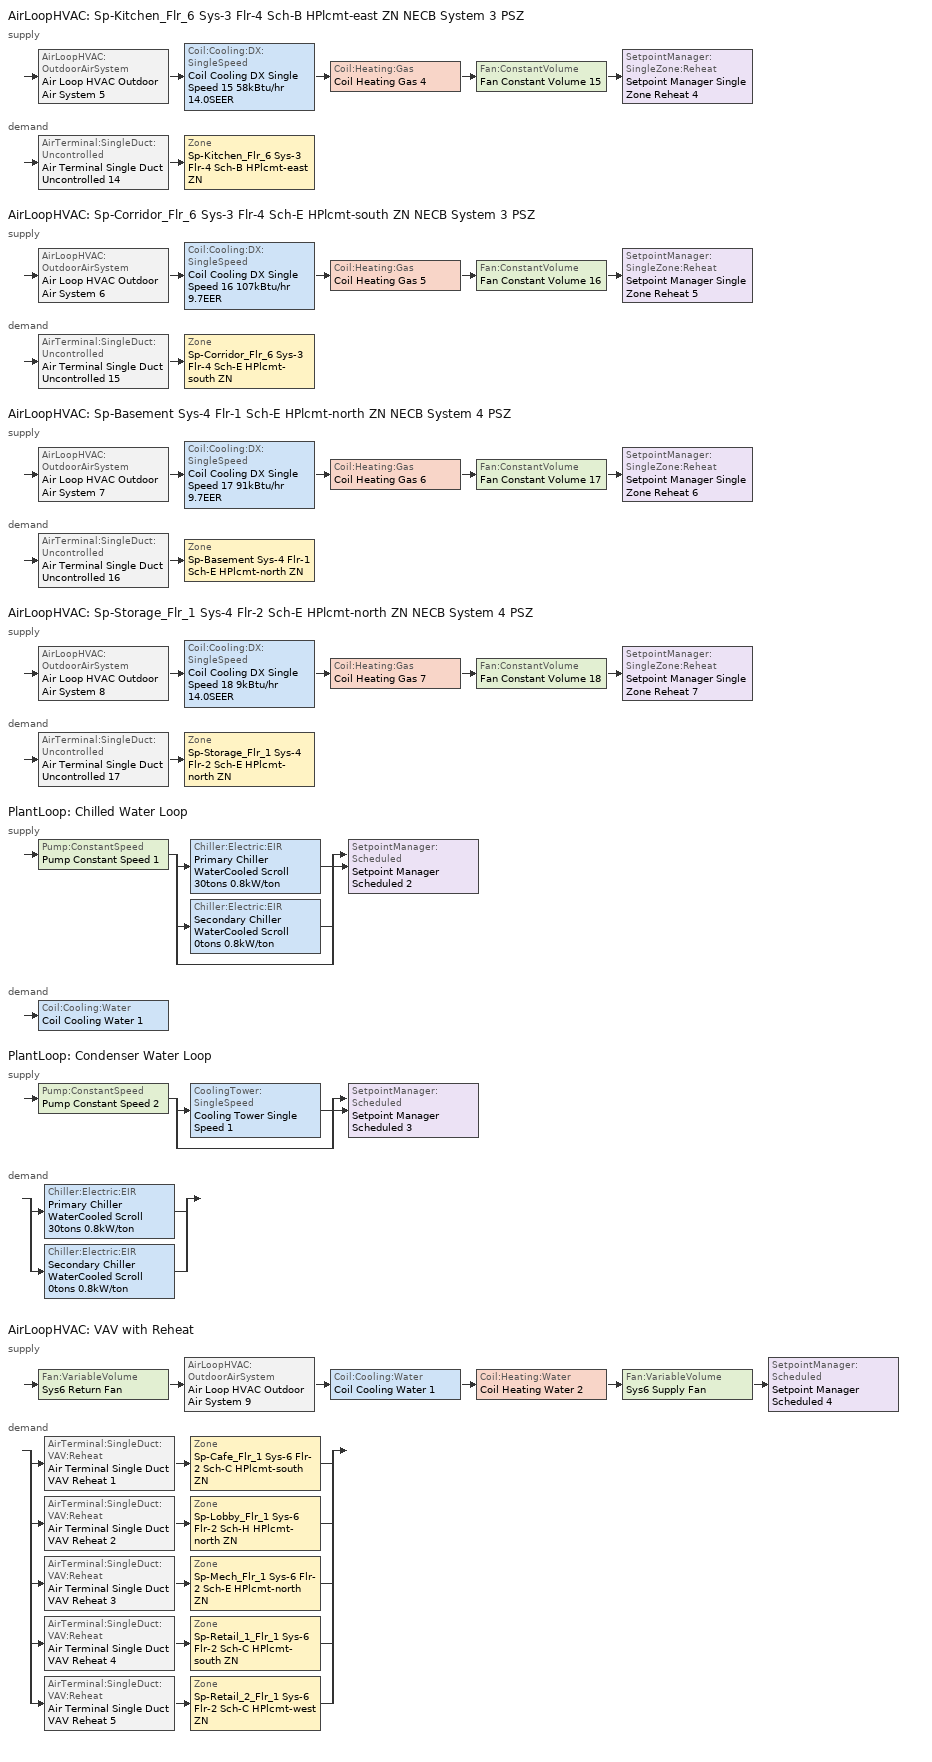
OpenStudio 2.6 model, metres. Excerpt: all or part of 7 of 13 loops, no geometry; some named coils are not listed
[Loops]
AirLoopHVAC 'Sp-Kitchen_Flr_6 Sys-3 Flr-4 Sch-B HPlcmt-east ZN NECB System 3 PSZ'
 supply: AirLoopHVAC:OutdoorAirSystem 'Air Loop HVAC Outdoor Air System 5' > Coil:Cooling:DX:SingleSpeed 'Coil Cooling DX Single Speed 15 58kBtu/hr 14.0SEER' > Coil:Heating:Gas 'Coil Heating Gas 4' > Fan:ConstantVolume 'Fan Constant Volume 15' > SetpointManager:SingleZone:Reheat 'Setpoint Manager Single Zone Reheat 4'
 demand: AirTerminal:SingleDuct:Uncontrolled 'Air Terminal Single Duct Uncontrolled 14' > Zone 'Sp-Kitchen_Flr_6 Sys-3 Flr-4 Sch-B HPlcmt-east ZN'
AirLoopHVAC 'Sp-Corridor_Flr_6 Sys-3 Flr-4 Sch-E HPlcmt-south ZN NECB System 3 PSZ'
 supply: AirLoopHVAC:OutdoorAirSystem 'Air Loop HVAC Outdoor Air System 6' > Coil:Cooling:DX:SingleSpeed 'Coil Cooling DX Single Speed 16 107kBtu/hr 9.7EER' > Coil:Heating:Gas 'Coil Heating Gas 5' > Fan:ConstantVolume 'Fan Constant Volume 16' > SetpointManager:SingleZone:Reheat 'Setpoint Manager Single Zone Reheat 5'
 demand: AirTerminal:SingleDuct:Uncontrolled 'Air Terminal Single Duct Uncontrolled 15' > Zone 'Sp-Corridor_Flr_6 Sys-3 Flr-4 Sch-E HPlcmt-south ZN'
AirLoopHVAC 'Sp-Basement Sys-4 Flr-1 Sch-E HPlcmt-north ZN NECB System 4 PSZ'
 supply: AirLoopHVAC:OutdoorAirSystem 'Air Loop HVAC Outdoor Air System 7' > Coil:Cooling:DX:SingleSpeed 'Coil Cooling DX Single Speed 17 91kBtu/hr 9.7EER' > Coil:Heating:Gas 'Coil Heating Gas 6' > Fan:ConstantVolume 'Fan Constant Volume 17' > SetpointManager:SingleZone:Reheat 'Setpoint Manager Single Zone Reheat 6'
 demand: AirTerminal:SingleDuct:Uncontrolled 'Air Terminal Single Duct Uncontrolled 16' > Zone 'Sp-Basement Sys-4 Flr-1 Sch-E HPlcmt-north ZN'
AirLoopHVAC 'Sp-Storage_Flr_1 Sys-4 Flr-2 Sch-E HPlcmt-north ZN NECB System 4 PSZ'
 supply: AirLoopHVAC:OutdoorAirSystem 'Air Loop HVAC Outdoor Air System 8' > Coil:Cooling:DX:SingleSpeed 'Coil Cooling DX Single Speed 18 9kBtu/hr 14.0SEER' > Coil:Heating:Gas 'Coil Heating Gas 7' > Fan:ConstantVolume 'Fan Constant Volume 18' > SetpointManager:SingleZone:Reheat 'Setpoint Manager Single Zone Reheat 7'
 demand: AirTerminal:SingleDuct:Uncontrolled 'Air Terminal Single Duct Uncontrolled 17' > Zone 'Sp-Storage_Flr_1 Sys-4 Flr-2 Sch-E HPlcmt-north ZN'
PlantLoop 'Chilled Water Loop'
 supply: Pump:ConstantSpeed 'Pump Constant Speed 1' > split
  | Chiller:Electric:EIR 'Primary Chiller WaterCooled Scroll 30tons 0.8kW/ton'
  | Chiller:Electric:EIR 'Secondary Chiller WaterCooled Scroll 0tons 0.8kW/ton'
  | bypass
  join > SetpointManager:Scheduled 'Setpoint Manager Scheduled 2'
 demand: Coil:Cooling:Water 'Coil Cooling Water 1'
PlantLoop 'Condenser Water Loop'
 supply: Pump:ConstantSpeed 'Pump Constant Speed 2' > split
  | CoolingTower:SingleSpeed 'Cooling Tower Single Speed 1'
  | bypass
  join > SetpointManager:Scheduled 'Setpoint Manager Scheduled 3'
 demand: split
  | Chiller:Electric:EIR 'Primary Chiller WaterCooled Scroll 30tons 0.8kW/ton'
  | Chiller:Electric:EIR 'Secondary Chiller WaterCooled Scroll 0tons 0.8kW/ton'
AirLoopHVAC 'VAV with Reheat'
 supply: Fan:VariableVolume 'Sys6 Return Fan' > AirLoopHVAC:OutdoorAirSystem 'Air Loop HVAC Outdoor Air System 9' > Coil:Cooling:Water 'Coil Cooling Water 1' > Coil:Heating:Water 'Coil Heating Water 2' > Fan:VariableVolume 'Sys6 Supply Fan' > SetpointManager:Scheduled 'Setpoint Manager Scheduled 4'
 demand: split
  | AirTerminal:SingleDuct:VAV:Reheat 'Air Terminal Single Duct VAV Reheat 1' > Zone 'Sp-Cafe_Flr_1 Sys-6 Flr-2 Sch-C HPlcmt-south ZN'
  | AirTerminal:SingleDuct:VAV:Reheat 'Air Terminal Single Duct VAV Reheat 2' > Zone 'Sp-Lobby_Flr_1 Sys-6 Flr-2 Sch-H HPlcmt-north ZN'
  | AirTerminal:SingleDuct:VAV:Reheat 'Air Terminal Single Duct VAV Reheat 3' > Zone 'Sp-Mech_Flr_1 Sys-6 Flr-2 Sch-E HPlcmt-north ZN'
  | AirTerminal:SingleDuct:VAV:Reheat 'Air Terminal Single Duct VAV Reheat 4' > Zone 'Sp-Retail_1_Flr_1 Sys-6 Flr-2 Sch-C HPlcmt-south ZN'
  | AirTerminal:SingleDuct:VAV:Reheat 'Air Terminal Single Duct VAV Reheat 5' > Zone 'Sp-Retail_2_Flr_1 Sys-6 Flr-2 Sch-C HPlcmt-west ZN'
[Sizing:Zone] Zone Cooling Design Supply Air Temperature Input Method=SupplyAirTemperature; Zone Cooling Design Supply Air Temperature {C}=13; Zone Cooling Design Supply Air Temperature Difference {deltaC}=11.11; Zone Heating Design Supply Air Temperature Input Method=SupplyAirTemperature; Zone Heating Design Supply Air Temperature {C}=43; Zone Heating Design Supply Air Temperature Difference {deltaC}=11.11; Zone Cooling Design Supply Air Humidity Ratio {kg-H2O/kg-air}=0.0085; Zone Heating Design Supply Air Humidity Ratio {kg-H2O/kg-air}=0.008; Zone Heating Sizing Factor=1.3; Zone Cooling Sizing Factor=1.1; Cooling Design Air Flow Method=DesignDay; Heating Design Air Flow Method=DesignDay; Account for Dedicated Outdoor Air System=No; Dedicated Outdoor Air System Control Strategy=NeutralSupplyAir; Dedicated Outdoor Air Low Setpoint Temperature for Design {C}=autosize; Dedicated Outdoor Air High Setpoint Temperature for Design {C}=autosize
Sp-Kitchen_Flr_6 Sys-3 Flr-4 Sch-B HPlcmt-east ZN; Sp-Corridor_Flr_6 Sys-3 Flr-4 Sch-E HPlcmt-south ZN; Sp-Basement Sys-4 Flr-1 Sch-E HPlcmt-north ZN; Sp-Storage_Flr_1 Sys-4 Flr-2 Sch-E HPlcmt-north ZN; Sp-Mech_Flr_1 Sys-6 Flr-2 Sch-E HPlcmt-north ZN; Sp-Retail_2_Flr_1 Sys-6 Flr-2 Sch-C HPlcmt-west ZN; Sp-Cafe_Flr_1 Sys-6 Flr-2 Sch-C HPlcmt-south ZN; Sp-Retail_1_Flr_1 Sys-6 Flr-2 Sch-C HPlcmt-south ZN; Sp-Lobby_Flr_1 Sys-6 Flr-2 Sch-H HPlcmt-north ZN
[Zone equipment]
Sp-Kitchen_Flr_6 Sys-3 Flr-4 Sch-B HPlcmt-east ZN: Air Terminal Single Duct Uncontrolled 14, Zone HVAC Baseboard Convective Water 14
Sp-Corridor_Flr_6 Sys-3 Flr-4 Sch-E HPlcmt-south ZN: Air Terminal Single Duct Uncontrolled 15, Zone HVAC Baseboard Convective Water 15
Sp-Basement Sys-4 Flr-1 Sch-E HPlcmt-north ZN: Air Terminal Single Duct Uncontrolled 16, Zone HVAC Baseboard Convective Water 16
Sp-Storage_Flr_1 Sys-4 Flr-2 Sch-E HPlcmt-north ZN: Air Terminal Single Duct Uncontrolled 17, Zone HVAC Baseboard Convective Water 17
Sp-Mech_Flr_1 Sys-6 Flr-2 Sch-E HPlcmt-north ZN: Air Terminal Single Duct VAV Reheat 3, Zone HVAC Baseboard Convective Water 20
Sp-Retail_2_Flr_1 Sys-6 Flr-2 Sch-C HPlcmt-west ZN: Air Terminal Single Duct VAV Reheat 5, Zone HVAC Baseboard Convective Water 22
Sp-Cafe_Flr_1 Sys-6 Flr-2 Sch-C HPlcmt-south ZN: Air Terminal Single Duct VAV Reheat 1, Zone HVAC Baseboard Convective Water 18
Sp-Retail_1_Flr_1 Sys-6 Flr-2 Sch-C HPlcmt-south ZN: Air Terminal Single Duct VAV Reheat 4, Zone HVAC Baseboard Convective Water 21
Sp-Lobby_Flr_1 Sys-6 Flr-2 Sch-H HPlcmt-north ZN: Air Terminal Single Duct VAV Reheat 2, Zone HVAC Baseboard Convective Water 19
[PlantLoop] Glycol Concentration=0; Plant Loop Volume {m3}=Autocalculate; Load Distribution Scheme=Optimal
Chilled Water Loop; Condenser Water Loop
[Sizing:Plant] Loop Design Temperature Difference {deltaC}=6; Sizing Option=NonCoincident; Zone Timesteps in Averaging Window=1; Coincident Sizing Factor Mode=None
Name | Loop Type | Design Loop Exit Temperature {C}
Chilled Water Loop | Cooling | 7
Condenser Water Loop | Condenser | 29
[AirLoopHVAC] Design Supply Air Flow Rate {m3/s}=AutoSize
Name | Availability Schedule
Sp-Kitchen_Flr_6 Sys-3 Flr-4 Sch-B HPlcmt-east ZN NECB System 3 PSZ | Sp-Kitchen_Flr_6 Sys-3 Flr-4 Sch-B HPlcmt-east ZN NECB System 3 PSZ Occ Sch
Sp-Corridor_Flr_6 Sys-3 Flr-4 Sch-E HPlcmt-south ZN NECB System 3 PSZ | Sp-Corridor_Flr_6 Sys-3 Flr-4 Sch-E HPlcmt-south ZN NECB System 3 PSZ Occ Sch
Sp-Basement Sys-4 Flr-1 Sch-E HPlcmt-north ZN NECB System 4 PSZ | Sp-Basement Sys-4 Flr-1 Sch-E HPlcmt-north ZN NECB System 4 PSZ Occ Sch
Sp-Storage_Flr_1 Sys-4 Flr-2 Sch-E HPlcmt-north ZN NECB System 4 PSZ | Always On Discrete
VAV with Reheat | VAV with Reheat Occ Sch
[Sizing:System] Type of Load to Size On=Sensible; Design Outdoor Air Flow Rate {m3/s}=Autosize; Preheat Design Temperature {C}=7; Preheat Design Humidity Ratio {kg-H2O/kg-Air}=0.008; Precool Design Temperature {C}=13; Precool Design Humidity Ratio {kg-H2O/kg-Air}=0.008; Central Cooling Design Supply Air Temperature {C}=13; Sizing Option=NonCoincident; 100% Outdoor Air in Cooling=No; 100% Outdoor Air in Heating=No; Central Cooling Design Supply Air Humidity Ratio {kg-H2O/kg-Air}=0.0085; Central Heating Design Supply Air Humidity Ratio {kg-H2O/kg-Air}=0.008; Cooling Design Air Flow Method=DesignDay; Cooling Design Air Flow Rate {m3/s}=0; Heating Design Air Flow Method=DesignDay; Heating Design Air Flow Rate {m3/s}=0; System Outdoor Air Method=ZoneSum; Zone Maximum Outdoor Air Fraction=1; Cooling Supply Air Flow Rate Per Floor Area {m3/s-m2}=0.00996765; Cooling Fraction of Autosized Cooling Supply Air Flow Rate=1; Cooling Supply Air Flow Rate Per Unit Cooling Capacity {m3/s-W}=3.94755e-05; Heating Supply Air Flow Rate Per Floor Area {m3/s-m2}=0.00996765; Heating Fraction of Autosized Heating Supply Air Flow Rate=1; Heating Fraction of Autosized Cooling Supply Air Flow Rate=1; Heating Supply Air Flow Rate Per Unit Heating Capacity {m3/s-W}=3.15882e-05; Cooling Design Capacity Method=CoolingDesignCapacity; Cooling Design Capacity {W}=autosize; Cooling Design Capacity Per Floor Area {W/m2}=234.7; Fraction of Autosized Cooling Design Capacity=1; Heating Design Capacity Method=HeatingDesignCapacity; Heating Design Capacity {W}=autosize; Heating Design Capacity Per Floor Area {W/m2}=157; Fraction of Autosized Heating Design Capacity=1; Central Cooling Capacity Control Method=OnOff
Name | Minimum System Air Flow Ratio | Central Heating Design Supply Air Temperature {C}
Sp-Kitchen_Flr_6 Sys-3 Flr-4 Sch-B HPlcmt-east ZN NECB System 3 PSZ; Sp-Corridor_Flr_6 Sys-3 Flr-4 Sch-E HPlcmt-south ZN NECB System 3 PSZ; Sp-Basement Sys-4 Flr-1 Sch-E HPlcmt-north ZN NECB System 4 PSZ; Sp-Storage_Flr_1 Sys-4 Flr-2 Sch-E HPlcmt-north ZN NECB System 4 PSZ | 1 | 43
VAV with Reheat | 0.3 | 13.1
[Fan:ConstantVolume] Availability Schedule=Always On Discrete; Fan Efficiency=0.39975; Pressure Rise {Pa}=640; Maximum Flow Rate {m3/s}=AutoSize; Motor Efficiency=0.615
Fan Constant Volume 15; Fan Constant Volume 16; Fan Constant Volume 17; Fan Constant Volume 18
[Coil:Cooling:DX:SingleSpeed] Availability Schedule=Always On Discrete; Rated Total Cooling Capacity {W}=autosize; Rated Sensible Heat Ratio=autosize; Rated Air Flow Rate {m3/s}=autosize; Rated Evaporator Fan Power Per Volume Flow Rate {W/(m3/s)}=773.3; Total Cooling Capacity Function of Temperature Curve=DXCOOL-NECB2011-REF-CAPFT; Total Cooling Capacity Function of Flow Fraction Curve=DXCOOL-NECB2011-REF-CAPFFLOW; Energy Input Ratio Function of Temperature Curve=DXCOOL-NECB2011-REF-COOLEIRFT; Energy Input Ratio Function of Flow Fraction Curve=DXCOOL-NECB2011-REF-COOLEIRFFLOW; Part Load Fraction Correlation Curve=DXCOOL-NECB2011-REF-COOLPLFFPLR; Condenser Type=AirCooled; Evaporative Condenser Effectiveness=0; Evaporative Condenser Air Flow Rate {m3/s}=Autosize; Evaporative Condenser Pump Rated Power Consumption {W}=Autosize; Crankcase Heater Capacity {W}=0; Maximum Outdoor Dry-Bulb Temperature for Crankcase Heater Operation {C}=0; Basin Heater Capacity {W/K}=0; Basin Heater Setpoint Temperature {C}=10
Name | Rated COP {W/W}
Coil Cooling DX Single Speed 15 58kBtu/hr 14.0SEER; Coil Cooling DX Single Speed 18 9kBtu/hr 14.0SEER | 3.8248
Coil Cooling DX Single Speed 16 107kBtu/hr 9.7EER | 3.35982
Coil Cooling DX Single Speed 17 91kBtu/hr 9.7EER | 3.34782
[Controller:OutdoorAir] Minimum Outdoor Air Flow Rate {m3/s}=autosize; Maximum Outdoor Air Flow Rate {m3/s}=Autosize; Economizer Control Action Type=ModulateFlow; Lockout Type=NoLockout; Minimum Limit Type=FixedMinimum; High Humidity Control=No
Name | Economizer Control Type | Economizer Maximum Limit Dry-Bulb Temperature {C} | Economizer Maximum Limit Enthalpy {J/kg} | Economizer Minimum Limit Dry-Bulb Temperature {C} | Minimum Outdoor Air Schedule | Controller Mechanical Ventilation | Heat Recovery Bypass Control Type
Controller Outdoor Air 5 | NoEconomizer | 28 | 64000 | -100 | Sp-Kitchen_Flr_6 Sys-3 Flr-4 Sch-B HPlcmt-east ZN NECB System 3 PSZ Occ Sch | Controller Mechanical Ventilation 5 | BypassWhenWithinEconomizerLimits
Controller Outdoor Air 6 | DifferentialEnthalpy |  |  |  | Sp-Corridor_Flr_6 Sys-3 Flr-4 Sch-E HPlcmt-south ZN NECB System 3 PSZ Occ Sch | Controller Mechanical Ventilation 6 | BypassWhenWithinEconomizerLimits
Controller Outdoor Air 7 | DifferentialEnthalpy |  |  |  | Sp-Basement Sys-4 Flr-1 Sch-E HPlcmt-north ZN NECB System 4 PSZ Occ Sch | Controller Mechanical Ventilation 7 | BypassWhenWithinEconomizerLimits
Controller Outdoor Air 8 | NoEconomizer | 28 | 64000 | -100 | Always On Discrete | Controller Mechanical Ventilation 8 | BypassWhenWithinEconomizerLimits
Controller Outdoor Air 9 | DifferentialEnthalpy |  |  |  | VAV with Reheat Occ Sch | Controller Mechanical Ventilation 9 | BypassWhenOAFlowGreaterThanMinimum
[Controller:MechanicalVentilation] Availability Schedule=Always On Discrete; System Outdoor Air Method=ZoneSum
Controller Mechanical Ventilation 5; Controller Mechanical Ventilation 6; Controller Mechanical Ventilation 7; Controller Mechanical Ventilation 8; Controller Mechanical Ventilation 9
[AirLoopHVAC:OutdoorAirSystem]
Name | Controller
Air Loop HVAC Outdoor Air System 5 | Controller Outdoor Air 5
Air Loop HVAC Outdoor Air System 6 | Controller Outdoor Air 6
Air Loop HVAC Outdoor Air System 7 | Controller Outdoor Air 7
Air Loop HVAC Outdoor Air System 8 | Controller Outdoor Air 8
Air Loop HVAC Outdoor Air System 9 | Controller Outdoor Air 9
[Controller:WaterCoil]
Controller Water Coil 3: Water Coil=Coil Cooling Water 1; Action=Reverse; Minimum Actuated Flow {m3/s}=0
[SetpointManager:Scheduled] Control Variable=Temperature
Name | Schedule
Setpoint Manager Scheduled 2 | CHW Temp
Setpoint Manager Scheduled 3 | CW Temp
Setpoint Manager Scheduled 4 | Supply Air Temp
[AirTerminal:SingleDuct:Uncontrolled] Availability Schedule=Always On Discrete; Maximum Air Flow Rate {m3/s}=AutoSize
Air Terminal Single Duct Uncontrolled 14; Air Terminal Single Duct Uncontrolled 15; Air Terminal Single Duct Uncontrolled 16; Air Terminal Single Duct Uncontrolled 17
[Coil:Heating:Gas] Availability Schedule=Always On Discrete; Gas Burner Efficiency=0.924; Nominal Capacity {W}=AutoSize; Parasitic Electric Load {W}=0; Part Load Fraction Correlation Curve=FURNACE-EFFPLR-NECB2011; Parasitic Gas Load {W}=0
Coil Heating Gas 4; Coil Heating Gas 5; Coil Heating Gas 6; Coil Heating Gas 7
[SetpointManager:SingleZone:Reheat] Minimum Supply Air Temperature {C}=13; Maximum Supply Air Temperature {C}=43
Name | Control Zone
Setpoint Manager Single Zone Reheat 4 | Sp-Kitchen_Flr_6 Sys-3 Flr-4 Sch-B HPlcmt-east ZN
Setpoint Manager Single Zone Reheat 5 | Sp-Corridor_Flr_6 Sys-3 Flr-4 Sch-E HPlcmt-south ZN
Setpoint Manager Single Zone Reheat 6 | Sp-Basement Sys-4 Flr-1 Sch-E HPlcmt-north ZN
Setpoint Manager Single Zone Reheat 7 | Sp-Storage_Flr_1 Sys-4 Flr-2 Sch-E HPlcmt-north ZN
[Pump:ConstantSpeed] Rated Flow Rate {m3/s}=autosize; Rated Pump Head {Pa}=179352; Rated Power Consumption {W}=autosize; Fraction of Motor Inefficiencies to Fluid Stream=0; Pump Control Type=Intermittent; Design Power Sizing Method=PowerPerFlowPerPressure; Design Electric Power per Unit Flow Rate {W/(m3/s)}=348701.1; Design Shaft Power per Unit Flow Rate per Unit Head {W-s/m3-Pa}=1.28205
Name | Motor Efficiency
Pump Constant Speed 1 | 0.865
Pump Constant Speed 2 | 0.895
[Chiller:Electric:EIR] Reference COP {W/W}=4.5032; Cooling Capacity Function of Temperature Curve=WaterCooled_Scroll_CAPFT_NECB2011; Electric Input to Cooling Output Ratio Function of Temperature Curve=WaterCooled_Scroll_EIRFT_NECB2011; Electric Input to Cooling Output Ratio Function of Part Load Ratio Curve=WaterCooled_Scroll_EIRFPLR_NECB2011; Minimum Part Load Ratio=0.25; Minimum Unloading Ratio=0.25; Condenser Type=WaterCooled; Chiller Flow Mode=LeavingSetpointModulated; Design Heat Recovery Water Flow Rate {m3/s}=0; Sizing Factor=1; Basin Heater Capacity {W/K}=0; Basin Heater Setpoint Temperature {C}=10
Name | Reference Capacity {W}
Primary Chiller WaterCooled Scroll 30tons 0.8kW/ton | 106785
Secondary Chiller WaterCooled Scroll 0tons 0.8kW/ton | 0.001
[CoolingTower:SingleSpeed]
Cooling Tower Single Speed 1: Design Water Flow Rate {m3/s}=autosize; Design Air Flow Rate {m3/s}=autosize; Fan Power at Design Air Flow Rate {W}=1957.46; U-Factor Times Area Value at Design Air Flow Rate {W/K}=autosize; Air Flow Rate in Free Convection Regime {m3/s}=autosize; U-Factor Times Area Value at Free Convection Air Flow Rate {W/K}=autosize; Performance Input Method=UFactorTimesAreaAndDesignWaterFlowRate; Free Convection Capacity {W}=0; Basin Heater Capacity {W/K}=0; Evaporation Loss Mode=LossFactor; Evaporation Loss Factor {percent/K}=0.2; Drift Loss Percent {percent}=0.008; Blowdown Calculation Mode=ConcentrationRatio; Blowdown Concentration Ratio=3; Capacity Control=FanCycling; Number of Cells=1; Cell Control=MinimalCell; Cell Minimum  Water Flow Rate Fraction=0.33; Cell Maximum Water Flow Rate Fraction=2.5; Sizing Factor=1; Free Convection Air Flow Rate Sizing Factor=0.1; Free Convection U-Factor Times Area Value Sizing Factor=0.1; Heat Rejection Capacity and Nominal Capacity Sizing Ratio=1.25; Free Convection Nominal Capacity Sizing Factor=0.1; Design Inlet Air Dry-Bulb Temperature {C}=35; Design Inlet Air Wet-Bulb Temperature {C}=24; Design Approach Temperature {deltaC}=5; Design Range Temperature {deltaC}=6
[Fan:VariableVolume] Availability Schedule=Always On Discrete; Maximum Flow Rate {m3/s}=Autosize; Fan Power Minimum Flow Rate Input Method=Fraction; Fan Power Minimum Air Flow Rate {m3/s}=0; Motor In Airstream Fraction=1; Fan Power Coefficient 5=0
Name | Fan Efficiency | Pressure Rise {Pa} | Fan Power Minimum Flow Fraction | Motor Efficiency | Fan Power Coefficient 1 | Fan Power Coefficient 2 | Fan Power Coefficient 3 | Fan Power Coefficient 4
Sys6 Supply Fan | 0.549965 | 1000 | 0.5 | 0.8461 | -4.1457 | 16.803 | -19.471 | 7.8488
Sys6 Return Fan | 0.299975 | 250 | 0.68 | 0.4615 | -2.4176 | 9.5874 | -11.559 | 5.4009
[Coil:Cooling:Water]
Coil Cooling Water 1: Availability Schedule=Always On Discrete
[AirTerminal:SingleDuct:VAV:Reheat] Availability Schedule=Always On Discrete; Maximum Air Flow Rate {m3/s}=AutoSize; Zone Minimum Air Flow Input Method=Constant; Constant Minimum Air Flow Fraction=0.3; Maximum Hot Water or Steam Flow Rate {m3/s}=AutoSize; Minimum Hot Water or Steam Flow Rate {m3/s}=0; Convergence Tolerance=0.001; Damper Heating Action=Normal; Maximum Flow per Zone Floor Area During Reheat {m3/s-m2}=AutoSize; Maximum Flow Fraction During Reheat=0.5; Maximum Reheat Air Temperature {C}=43; Control For Outdoor Air=No
Name | Fixed Minimum Air Flow Rate {m3/s} | Reheat Coil
Air Terminal Single Duct VAV Reheat 1 | 0.377724 | Coil Heating Water 3
Air Terminal Single Duct VAV Reheat 2 | 2.61637 | Coil Heating Water 4
Air Terminal Single Duct VAV Reheat 3 | 0.328486 | Coil Heating Water 5
Air Terminal Single Duct VAV Reheat 4 | 0.134143 | Coil Heating Water 6
Air Terminal Single Duct VAV Reheat 5 | 0.155338 | Coil Heating Water 7
[Schedule:Ruleset]
Name | Default Day Schedule | Summer Design Day Schedule | Winter Design Day Schedule
CHW Temp | Schedule Day 4
CW Temp | Schedule Day 5
Supply Air Temp | Supply Air Temp Default
Sp-Basement Sys-4 Flr-1 Sch-E HPlcmt-north ZN NECB System 4 PSZ Occ Sch | Sp-Basement Sys-4 Flr-1 Sch-E HPlcmt-north ZN NECB System 4 PSZ Occ Sch Default | Sp-Basement Sys-4 Flr-1 Sch-E HPlcmt-north ZN NECB System 4 PSZ Occ Sch Summer Design Day | Sp-Basement Sys-4 Flr-1 Sch-E HPlcmt-north ZN NECB System 4 PSZ Occ Sch Winter Design Day
Sp-Corridor_Flr_6 Sys-3 Flr-4 Sch-E HPlcmt-south ZN NECB System 3 PSZ Occ Sch | Sp-Corridor_Flr_6 Sys-3 Flr-4 Sch-E HPlcmt-south ZN NECB System 3 PSZ Occ Sch Default | Sp-Corridor_Flr_6 Sys-3 Flr-4 Sch-E HPlcmt-south ZN NECB System 3 PSZ Occ Sch Summer Design Day | Sp-Corridor_Flr_6 Sys-3 Flr-4 Sch-E HPlcmt-south ZN NECB System 3 PSZ Occ Sch Winter Design Day
Sp-Kitchen_Flr_6 Sys-3 Flr-4 Sch-B HPlcmt-east ZN NECB System 3 PSZ Occ Sch | Sp-Kitchen_Flr_6 Sys-3 Flr-4 Sch-B HPlcmt-east ZN NECB System 3 PSZ Occ Sch Default | Sp-Kitchen_Flr_6 Sys-3 Flr-4 Sch-B HPlcmt-east ZN NECB System 3 PSZ Occ Sch Summer Design Day | Sp-Kitchen_Flr_6 Sys-3 Flr-4 Sch-B HPlcmt-east ZN NECB System 3 PSZ Occ Sch Winter Design Day
VAV with Reheat Occ Sch | VAV with Reheat Occ Sch Default | VAV with Reheat Occ Sch Summer Design Day | VAV with Reheat Occ Sch Winter Design Day
[Schedule:Day]
Schedule Day 4; wkdCHW Temp 1; satCHW Temp 1; sunCHW Temp 1: 1, 0, 7, 2, 0, 7, 3, 0, 7, 4, 0, 7, 5, 0, 7, 6, 0, 7, 7, 0, 7, 8, 0, 7, 9, 0, 7, 10, 0, 7, 11, 0, 7, 12, 0, 7, 13, 0, 7, 14, 0, 7, 15, 0, 7, 16, 0, 7, 17, 0, 7, 18, 0, 7, 19, 0, 7, 20, 0, 7, 21, 0, 7, 22, 0, 7, 23, 0, 7, 24, 0, 7
Schedule Day 5; wkdCW Temp 1; satCW Temp 1; sunCW Temp 1: 1, 0, 29, 2, 0, 29, 3, 0, 29, 4, 0, 29, 5, 0, 29, 6, 0, 29, 7, 0, 29, 8, 0, 29, 9, 0, 29, 10, 0, 29, 11, 0, 29, 12, 0, 29, 13, 0, 29, 14, 0, 29, 15, 0, 29, 16, 0, 29, 17, 0, 29, 18, 0, 29, 19, 0, 29, 20, 0, 29, 21, 0, 29, 22, 0, 29, 23, 0, 29, 24, 0, 29
Supply Air Temp Default: 24, 0, 13
Sp-Basement Sys-4 Flr-1 Sch-E HPlcmt-north ZN NECB System 4 PSZ Occ Sch Default; Sp-Basement Sys-4 Flr-1 Sch-E HPlcmt-north ZN NECB System 4 PSZ Occ Sch Winter Design Day; Sp-Basement Sys-4 Flr-1 Sch-E HPlcmt-north ZN NECB System 4 PSZ Occ Sch Summer Design Day; Sp-Corridor_Flr_6 Sys-3 Flr-4 Sch-E HPlcmt-south ZN NECB System 3 PSZ Occ Sch Default; Sp-Corridor_Flr_6 Sys-3 Flr-4 Sch-E HPlcmt-south ZN NECB System 3 PSZ Occ Sch Winter Design Day; Sp-Corridor_Flr_6 Sys-3 Flr-4 Sch-E HPlcmt-south ZN NECB System 3 PSZ Occ Sch Summer Design Day; Sp-Kitchen_Flr_6 Sys-3 Flr-4 Sch-B HPlcmt-east ZN NECB System 3 PSZ Occ Sch Default; Sp-Kitchen_Flr_6 Sys-3 Flr-4 Sch-B HPlcmt-east ZN NECB System 3 PSZ Occ Sch Winter Design Day; Sp-Kitchen_Flr_6 Sys-3 Flr-4 Sch-B HPlcmt-east ZN NECB System 3 PSZ Occ Sch Summer Design Day; VAV with Reheat Occ Sch Default; VAV with Reheat Occ Sch Winter Design Day; VAV with Reheat Occ Sch Summer Design Day; VAV with Reheat Occ Sch Monday; VAV with Reheat Occ Sch Tuesday; VAV with Reheat Occ Sch Wednesday; VAV with Reheat Occ Sch Thursday; VAV with Reheat Occ Sch Friday; VAV with Reheat Occ Sch Saturday; VAV with Reheat Occ Sch Sunday: 24, 0, 1
Sp-Basement Sys-4 Flr-1 Sch-E HPlcmt-north ZN NECB System 4 PSZ Occ Sch Monday; Sp-Basement Sys-4 Flr-1 Sch-E HPlcmt-north ZN NECB System 4 PSZ Occ Sch Tuesday; Sp-Basement Sys-4 Flr-1 Sch-E HPlcmt-north ZN NECB System 4 PSZ Occ Sch Wednesday; Sp-Basement Sys-4 Flr-1 Sch-E HPlcmt-north ZN NECB System 4 PSZ Occ Sch Thursday; Sp-Basement Sys-4 Flr-1 Sch-E HPlcmt-north ZN NECB System 4 PSZ Occ Sch Friday; Sp-Corridor_Flr_6 Sys-3 Flr-4 Sch-E HPlcmt-south ZN NECB System 3 PSZ Occ Sch Monday; Sp-Corridor_Flr_6 Sys-3 Flr-4 Sch-E HPlcmt-south ZN NECB System 3 PSZ Occ Sch Tuesday; Sp-Corridor_Flr_6 Sys-3 Flr-4 Sch-E HPlcmt-south ZN NECB System 3 PSZ Occ Sch Wednesday; Sp-Corridor_Flr_6 Sys-3 Flr-4 Sch-E HPlcmt-south ZN NECB System 3 PSZ Occ Sch Thursday; Sp-Corridor_Flr_6 Sys-3 Flr-4 Sch-E HPlcmt-south ZN NECB System 3 PSZ Occ Sch Friday: 8, 0, 0, 19, 0, 1, 24, 0, 0
Sp-Basement Sys-4 Flr-1 Sch-E HPlcmt-north ZN NECB System 4 PSZ Occ Sch Saturday; Sp-Corridor_Flr_6 Sys-3 Flr-4 Sch-E HPlcmt-south ZN NECB System 3 PSZ Occ Sch Saturday: 9, 0, 0, 13, 0, 1, 24, 0, 0
Sp-Basement Sys-4 Flr-1 Sch-E HPlcmt-north ZN NECB System 4 PSZ Occ Sch Sunday; Sp-Corridor_Flr_6 Sys-3 Flr-4 Sch-E HPlcmt-south ZN NECB System 3 PSZ Occ Sch Sunday: 24, 0, 0
Sp-Kitchen_Flr_6 Sys-3 Flr-4 Sch-B HPlcmt-east ZN NECB System 3 PSZ Occ Sch Monday; Sp-Kitchen_Flr_6 Sys-3 Flr-4 Sch-B HPlcmt-east ZN NECB System 3 PSZ Occ Sch Tuesday; Sp-Kitchen_Flr_6 Sys-3 Flr-4 Sch-B HPlcmt-east ZN NECB System 3 PSZ Occ Sch Wednesday; Sp-Kitchen_Flr_6 Sys-3 Flr-4 Sch-B HPlcmt-east ZN NECB System 3 PSZ Occ Sch Thursday; Sp-Kitchen_Flr_6 Sys-3 Flr-4 Sch-B HPlcmt-east ZN NECB System 3 PSZ Occ Sch Friday: 1, 0, 1, 10, 0, 0, 24, 0, 1
Sp-Kitchen_Flr_6 Sys-3 Flr-4 Sch-B HPlcmt-east ZN NECB System 3 PSZ Occ Sch Saturday: 2, 0, 1, 10, 0, 0, 24, 0, 1
Sp-Kitchen_Flr_6 Sys-3 Flr-4 Sch-B HPlcmt-east ZN NECB System 3 PSZ Occ Sch Sunday: 1, 0, 0, 2, 0, 1, 11, 0, 0, 23, 0, 1, 24, 0, 0
[Schedule:Rule] Date Specification Type=DateRange; Start Month=1; Start Day=1; End Month=12
Name | Schedule Ruleset | Rule Order | Day Schedule | Apply Sunday | Apply Monday | Apply Tuesday | Apply Wednesday | Apply Thursday | Apply Friday | Apply Saturday | End Day
wkdCHW Temp rule | CHW Temp | 2 | wkdCHW Temp 1 | No | Yes | Yes | Yes | Yes | Yes | No | 31
satCHW Temprule | CHW Temp | 1 | satCHW Temp 1 | No | No | No | No | No | No | Yes | 31
sunCHW Temprule | CHW Temp | 0 | sunCHW Temp 1 | Yes | No | No | No | No | No | No | 31
wkdCW Temp rule | CW Temp | 2 | wkdCW Temp 1 | No | Yes | Yes | Yes | Yes | Yes | No | 31
satCW Temprule | CW Temp | 1 | satCW Temp 1 | No | No | No | No | No | No | Yes | 31
sunCW Temprule | CW Temp | 0 | sunCW Temp 1 | Yes | No | No | No | No | No | No | 31
Sp-Basement Sys-4 Flr-1 Sch-E HPlcmt-north ZN NECB System 4 PSZ Occ Sch Monday Rule | Sp-Basement Sys-4 Flr-1 Sch-E HPlcmt-north ZN NECB System 4 PSZ Occ Sch | 6 | Sp-Basement Sys-4 Flr-1 Sch-E HPlcmt-north ZN NECB System 4 PSZ Occ Sch Monday |  | Yes |  |  |  |  |  | 25
Sp-Basement Sys-4 Flr-1 Sch-E HPlcmt-north ZN NECB System 4 PSZ Occ Sch Tuesday Rule | Sp-Basement Sys-4 Flr-1 Sch-E HPlcmt-north ZN NECB System 4 PSZ Occ Sch | 5 | Sp-Basement Sys-4 Flr-1 Sch-E HPlcmt-north ZN NECB System 4 PSZ Occ Sch Tuesday |  |  | Yes |  |  |  |  | 26
Sp-Basement Sys-4 Flr-1 Sch-E HPlcmt-north ZN NECB System 4 PSZ Occ Sch Wednesday Rule | Sp-Basement Sys-4 Flr-1 Sch-E HPlcmt-north ZN NECB System 4 PSZ Occ Sch | 4 | Sp-Basement Sys-4 Flr-1 Sch-E HPlcmt-north ZN NECB System 4 PSZ Occ Sch Wednesday |  |  |  | Yes |  |  |  | 27
Sp-Basement Sys-4 Flr-1 Sch-E HPlcmt-north ZN NECB System 4 PSZ Occ Sch Thursday Rule | Sp-Basement Sys-4 Flr-1 Sch-E HPlcmt-north ZN NECB System 4 PSZ Occ Sch | 3 | Sp-Basement Sys-4 Flr-1 Sch-E HPlcmt-north ZN NECB System 4 PSZ Occ Sch Thursday |  |  |  |  | Yes |  |  | 28
Sp-Basement Sys-4 Flr-1 Sch-E HPlcmt-north ZN NECB System 4 PSZ Occ Sch Friday Rule | Sp-Basement Sys-4 Flr-1 Sch-E HPlcmt-north ZN NECB System 4 PSZ Occ Sch | 2 | Sp-Basement Sys-4 Flr-1 Sch-E HPlcmt-north ZN NECB System 4 PSZ Occ Sch Friday |  |  |  |  |  | Yes |  | 29
Sp-Basement Sys-4 Flr-1 Sch-E HPlcmt-north ZN NECB System 4 PSZ Occ Sch Saturday Rule | Sp-Basement Sys-4 Flr-1 Sch-E HPlcmt-north ZN NECB System 4 PSZ Occ Sch | 1 | Sp-Basement Sys-4 Flr-1 Sch-E HPlcmt-north ZN NECB System 4 PSZ Occ Sch Saturday |  |  |  |  |  |  | Yes | 30
Sp-Basement Sys-4 Flr-1 Sch-E HPlcmt-north ZN NECB System 4 PSZ Occ Sch Sunday Rule | Sp-Basement Sys-4 Flr-1 Sch-E HPlcmt-north ZN NECB System 4 PSZ Occ Sch | 0 | Sp-Basement Sys-4 Flr-1 Sch-E HPlcmt-north ZN NECB System 4 PSZ Occ Sch Sunday | Yes |  |  |  |  |  |  | 31
Sp-Corridor_Flr_6 Sys-3 Flr-4 Sch-E HPlcmt-south ZN NECB System 3 PSZ Occ Sch Monday Rule | Sp-Corridor_Flr_6 Sys-3 Flr-4 Sch-E HPlcmt-south ZN NECB System 3 PSZ Occ Sch | 6 | Sp-Corridor_Flr_6 Sys-3 Flr-4 Sch-E HPlcmt-south ZN NECB System 3 PSZ Occ Sch Monday |  | Yes |  |  |  |  |  | 25
Sp-Corridor_Flr_6 Sys-3 Flr-4 Sch-E HPlcmt-south ZN NECB System 3 PSZ Occ Sch Tuesday Rule | Sp-Corridor_Flr_6 Sys-3 Flr-4 Sch-E HPlcmt-south ZN NECB System 3 PSZ Occ Sch | 5 | Sp-Corridor_Flr_6 Sys-3 Flr-4 Sch-E HPlcmt-south ZN NECB System 3 PSZ Occ Sch Tuesday |  |  | Yes |  |  |  |  | 26
Sp-Corridor_Flr_6 Sys-3 Flr-4 Sch-E HPlcmt-south ZN NECB System 3 PSZ Occ Sch Wednesday Rule | Sp-Corridor_Flr_6 Sys-3 Flr-4 Sch-E HPlcmt-south ZN NECB System 3 PSZ Occ Sch | 4 | Sp-Corridor_Flr_6 Sys-3 Flr-4 Sch-E HPlcmt-south ZN NECB System 3 PSZ Occ Sch Wednesday |  |  |  | Yes |  |  |  | 27
Sp-Corridor_Flr_6 Sys-3 Flr-4 Sch-E HPlcmt-south ZN NECB System 3 PSZ Occ Sch Thursday Rule | Sp-Corridor_Flr_6 Sys-3 Flr-4 Sch-E HPlcmt-south ZN NECB System 3 PSZ Occ Sch | 3 | Sp-Corridor_Flr_6 Sys-3 Flr-4 Sch-E HPlcmt-south ZN NECB System 3 PSZ Occ Sch Thursday |  |  |  |  | Yes |  |  | 28
Sp-Corridor_Flr_6 Sys-3 Flr-4 Sch-E HPlcmt-south ZN NECB System 3 PSZ Occ Sch Friday Rule | Sp-Corridor_Flr_6 Sys-3 Flr-4 Sch-E HPlcmt-south ZN NECB System 3 PSZ Occ Sch | 2 | Sp-Corridor_Flr_6 Sys-3 Flr-4 Sch-E HPlcmt-south ZN NECB System 3 PSZ Occ Sch Friday |  |  |  |  |  | Yes |  | 29
Sp-Corridor_Flr_6 Sys-3 Flr-4 Sch-E HPlcmt-south ZN NECB System 3 PSZ Occ Sch Saturday Rule | Sp-Corridor_Flr_6 Sys-3 Flr-4 Sch-E HPlcmt-south ZN NECB System 3 PSZ Occ Sch | 1 | Sp-Corridor_Flr_6 Sys-3 Flr-4 Sch-E HPlcmt-south ZN NECB System 3 PSZ Occ Sch Saturday |  |  |  |  |  |  | Yes | 30
Sp-Corridor_Flr_6 Sys-3 Flr-4 Sch-E HPlcmt-south ZN NECB System 3 PSZ Occ Sch Sunday Rule | Sp-Corridor_Flr_6 Sys-3 Flr-4 Sch-E HPlcmt-south ZN NECB System 3 PSZ Occ Sch | 0 | Sp-Corridor_Flr_6 Sys-3 Flr-4 Sch-E HPlcmt-south ZN NECB System 3 PSZ Occ Sch Sunday | Yes |  |  |  |  |  |  | 31
Sp-Kitchen_Flr_6 Sys-3 Flr-4 Sch-B HPlcmt-east ZN NECB System 3 PSZ Occ Sch Monday Rule | Sp-Kitchen_Flr_6 Sys-3 Flr-4 Sch-B HPlcmt-east ZN NECB System 3 PSZ Occ Sch | 6 | Sp-Kitchen_Flr_6 Sys-3 Flr-4 Sch-B HPlcmt-east ZN NECB System 3 PSZ Occ Sch Monday |  | Yes |  |  |  |  |  | 25
Sp-Kitchen_Flr_6 Sys-3 Flr-4 Sch-B HPlcmt-east ZN NECB System 3 PSZ Occ Sch Tuesday Rule | Sp-Kitchen_Flr_6 Sys-3 Flr-4 Sch-B HPlcmt-east ZN NECB System 3 PSZ Occ Sch | 5 | Sp-Kitchen_Flr_6 Sys-3 Flr-4 Sch-B HPlcmt-east ZN NECB System 3 PSZ Occ Sch Tuesday |  |  | Yes |  |  |  |  | 26
Sp-Kitchen_Flr_6 Sys-3 Flr-4 Sch-B HPlcmt-east ZN NECB System 3 PSZ Occ Sch Wednesday Rule | Sp-Kitchen_Flr_6 Sys-3 Flr-4 Sch-B HPlcmt-east ZN NECB System 3 PSZ Occ Sch | 4 | Sp-Kitchen_Flr_6 Sys-3 Flr-4 Sch-B HPlcmt-east ZN NECB System 3 PSZ Occ Sch Wednesday |  |  |  | Yes |  |  |  | 27
Sp-Kitchen_Flr_6 Sys-3 Flr-4 Sch-B HPlcmt-east ZN NECB System 3 PSZ Occ Sch Thursday Rule | Sp-Kitchen_Flr_6 Sys-3 Flr-4 Sch-B HPlcmt-east ZN NECB System 3 PSZ Occ Sch | 3 | Sp-Kitchen_Flr_6 Sys-3 Flr-4 Sch-B HPlcmt-east ZN NECB System 3 PSZ Occ Sch Thursday |  |  |  |  | Yes |  |  | 28
Sp-Kitchen_Flr_6 Sys-3 Flr-4 Sch-B HPlcmt-east ZN NECB System 3 PSZ Occ Sch Friday Rule | Sp-Kitchen_Flr_6 Sys-3 Flr-4 Sch-B HPlcmt-east ZN NECB System 3 PSZ Occ Sch | 2 | Sp-Kitchen_Flr_6 Sys-3 Flr-4 Sch-B HPlcmt-east ZN NECB System 3 PSZ Occ Sch Friday |  |  |  |  |  | Yes |  | 29
Sp-Kitchen_Flr_6 Sys-3 Flr-4 Sch-B HPlcmt-east ZN NECB System 3 PSZ Occ Sch Saturday Rule | Sp-Kitchen_Flr_6 Sys-3 Flr-4 Sch-B HPlcmt-east ZN NECB System 3 PSZ Occ Sch | 1 | Sp-Kitchen_Flr_6 Sys-3 Flr-4 Sch-B HPlcmt-east ZN NECB System 3 PSZ Occ Sch Saturday |  |  |  |  |  |  | Yes | 30
Sp-Kitchen_Flr_6 Sys-3 Flr-4 Sch-B HPlcmt-east ZN NECB System 3 PSZ Occ Sch Sunday Rule | Sp-Kitchen_Flr_6 Sys-3 Flr-4 Sch-B HPlcmt-east ZN NECB System 3 PSZ Occ Sch | 0 | Sp-Kitchen_Flr_6 Sys-3 Flr-4 Sch-B HPlcmt-east ZN NECB System 3 PSZ Occ Sch Sunday | Yes |  |  |  |  |  |  | 31
VAV with Reheat Occ Sch Monday Rule | VAV with Reheat Occ Sch | 6 | VAV with Reheat Occ Sch Monday |  | Yes |  |  |  |  |  | 25
VAV with Reheat Occ Sch Tuesday Rule | VAV with Reheat Occ Sch | 5 | VAV with Reheat Occ Sch Tuesday |  |  | Yes |  |  |  |  | 26
VAV with Reheat Occ Sch Wednesday Rule | VAV with Reheat Occ Sch | 4 | VAV with Reheat Occ Sch Wednesday |  |  |  | Yes |  |  |  | 27
VAV with Reheat Occ Sch Thursday Rule | VAV with Reheat Occ Sch | 3 | VAV with Reheat Occ Sch Thursday |  |  |  |  | Yes |  |  | 28
VAV with Reheat Occ Sch Friday Rule | VAV with Reheat Occ Sch | 2 | VAV with Reheat Occ Sch Friday |  |  |  |  |  | Yes |  | 29
VAV with Reheat Occ Sch Saturday Rule | VAV with Reheat Occ Sch | 1 | VAV with Reheat Occ Sch Saturday |  |  |  |  |  |  | Yes | 30
VAV with Reheat Occ Sch Sunday Rule | VAV with Reheat Occ Sch | 0 | VAV with Reheat Occ Sch Sunday | Yes |  |  |  |  |  |  | 31
[Schedule:Constant]
Always On Discrete: Value=1
[Curve:Biquadratic] Minimum Value of y=24
Name | Coefficient1 Constant | Coefficient2 x | Coefficient3 x**2 | Coefficient4 y | Coefficient5 y**2 | Coefficient6 x*y | Minimum Value of x | Maximum Value of x | Maximum Value of y
DXCOOL-NECB2011-REF-CAPFT | 0.867905 | 0.0142459 | 0.00055436 | -0.0075575 | 3.3e-05 | -0.0001918 | 13 | 24 | 46
DXCOOL-NECB2011-REF-COOLEIRFT | 0.116936 | 0.0284933 | -0.0004112 | 0.0214108 | 0.00016103 | -0.0006791 | 13 | 24 | 46
WaterCooled_Scroll_CAPFT_NECB2011 | 0.94418 | 0.0337102 | 9.75564e-05 | -0.00322114 | -4.91832e-05 | -0.000177584 | 5 | 10 | 35
WaterCooled_Scroll_EIRFT_NECB2011 | 0.727393 | -0.0118922 | 0.000541177 | 0.00187934 | 0.000473461 | -0.000711472 | 5 | 10 | 35
[Curve:Quadratic] Minimum Value of x=0; Maximum Value of x=1
Name | Coefficient1 Constant | Coefficient2 x | Coefficient3 x**2
DXCOOL-NECB2011-REF-CAPFFLOW; DXCOOL-NECB2011-REF-COOLEIRFFLOW | 1 | 0 | 0
WaterCooled_Scroll_EIRFPLR_NECB2011 | 0.04412 | 0.640367 | 0.319555
[Curve:Cubic] Maximum Value of x=1
Name | Coefficient1 Constant | Coefficient2 x | Coefficient3 x**2 | Coefficient4 x**3 | Minimum Value of x
DXCOOL-NECB2011-REF-COOLPLFFPLR | 0.0277 | 4.9151 | -8.184 | 4.2702 | 0.7
FURNACE-EFFPLR-NECB2011 | 0.7277 | 1.0667 | -1.5174 | 0.7282 | 0
